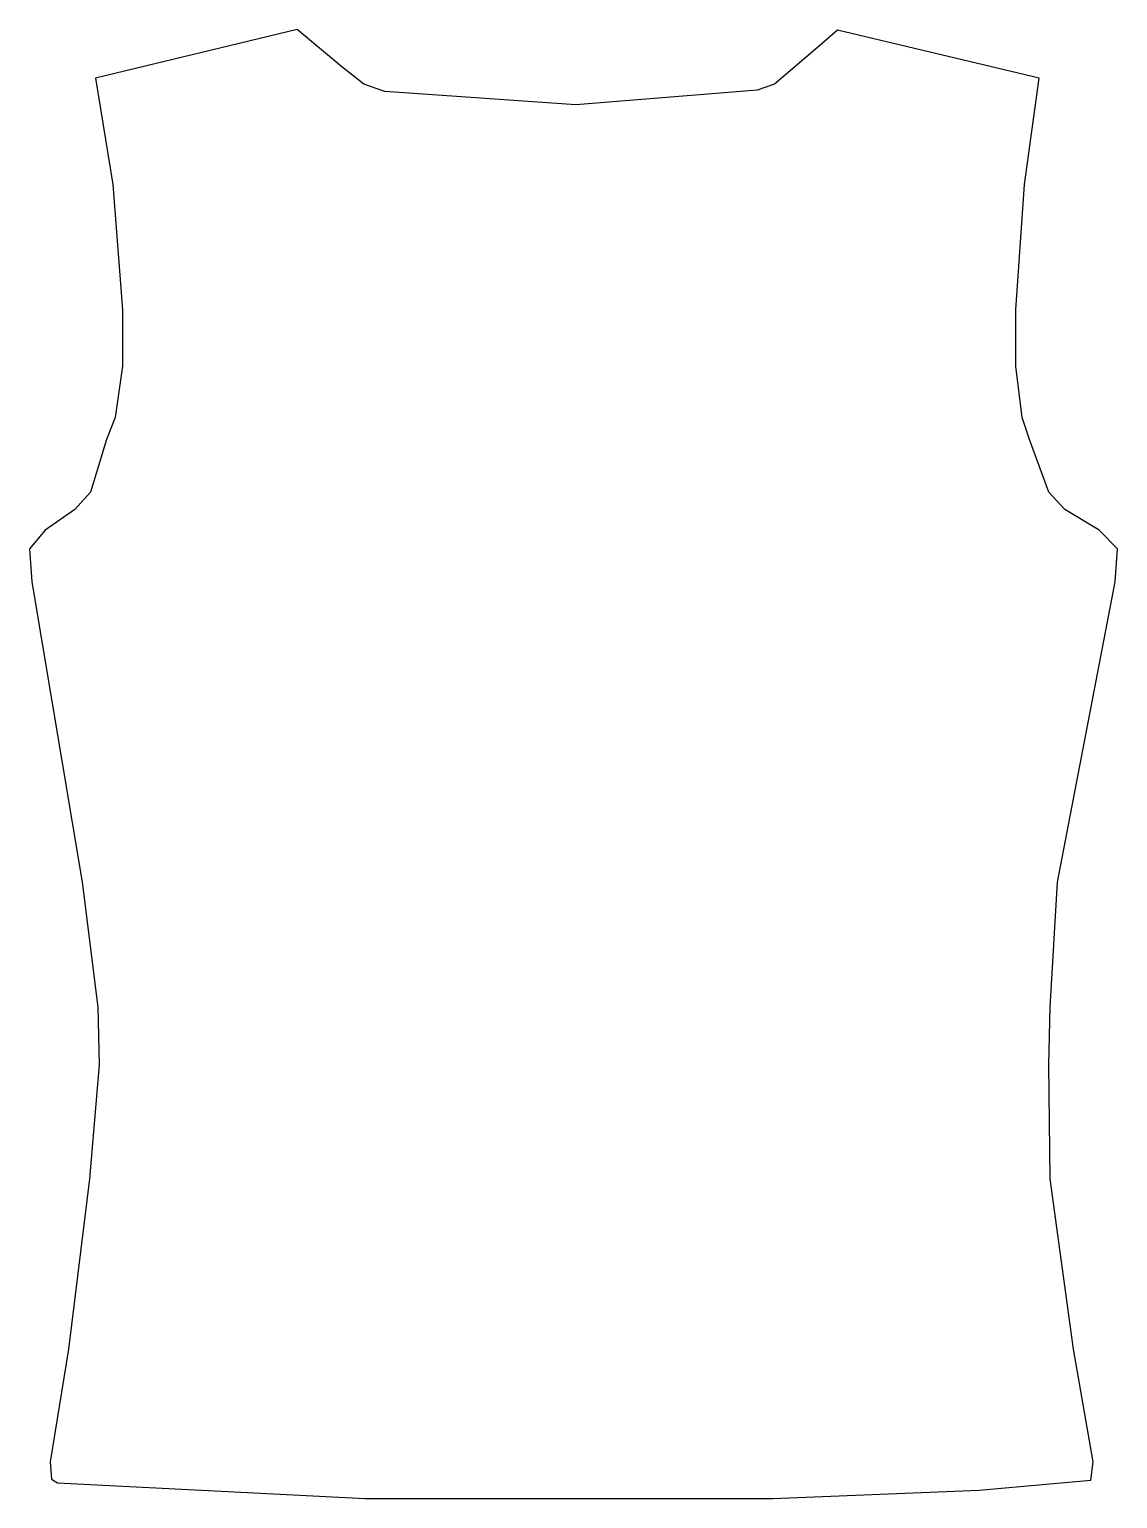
# Model space of a CAD drawing. Header units: metres. Extents: x 9.9 to 50.8, y -68.3 to -13.1.
import ezdxf

# ---------------------------------------------------------------- set-up
doc = ezdxf.new("R2010")
doc.units = ezdxf.units.M

msp = doc.modelspace()

# ---------------------------------------------------------------- linework, layer by layer
msp.add_lwpolyline([(12.396, -14.931), (13.041, -18.94), (13.41, -23.641), (13.41, -25.76), (13.134, -27.696), (12.811, -28.525), (12.212, -30.507), (11.613, -31.152), (10.507, -31.935), (9.908, -32.627), (10, -33.871), (11.889, -45.161), (12.488, -49.862), (12.535, -52.028), (12.166, -56.313), (11.382, -62.719), (10.691, -66.959), (10.737, -67.604), (10.968, -67.742), (22.535, -68.341), (30.461, -68.341), (37.88, -68.341), (45.622, -68.018), (49.816, -67.65), (49.908, -66.959), (49.171, -62.719), (48.295, -56.313), (48.249, -52.028), (48.295, -49.862), (48.571, -45.161), (50.737, -33.871), (50.829, -32.627), (50.138, -31.935), (48.848, -31.152), (48.249, -30.507), (47.512, -28.525), (47.235, -27.696), (47.005, -25.76), (47.005, -23.641), (47.327, -18.94), (47.88, -14.931), (40.29, -13.134), (39.539, -13.779), (37.926, -15.161), (37.281, -15.392), (30.461, -15.945), (23.272, -15.438), (22.488, -15.161), (21.659, -14.516), (19.979, -13.102)], close=True)

doc.saveas('drawing.dxf')
